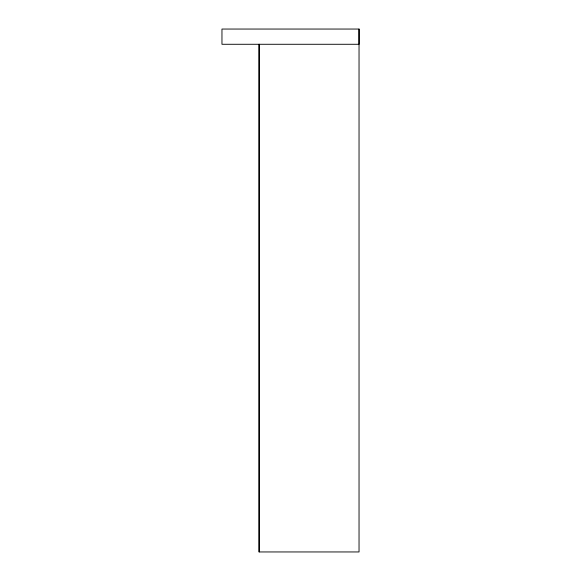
<?xml version="1.0" encoding="UTF-8"?>
<svg xmlns="http://www.w3.org/2000/svg" width="581" height="581" viewBox="0 0 581 581"><rect width="100%" height="100%" fill="white"/><g stroke="black" fill="none" stroke-linecap="round" stroke-linejoin="round"><path stroke-width="0.87" d="M359.036 29.05L359.036 44.279L221.964 44.279L221.964 29.05L359.036 29.05L359.036 551.95L259.104 551.95L259.104 44.279L259.104 551.95"/></g></svg>
